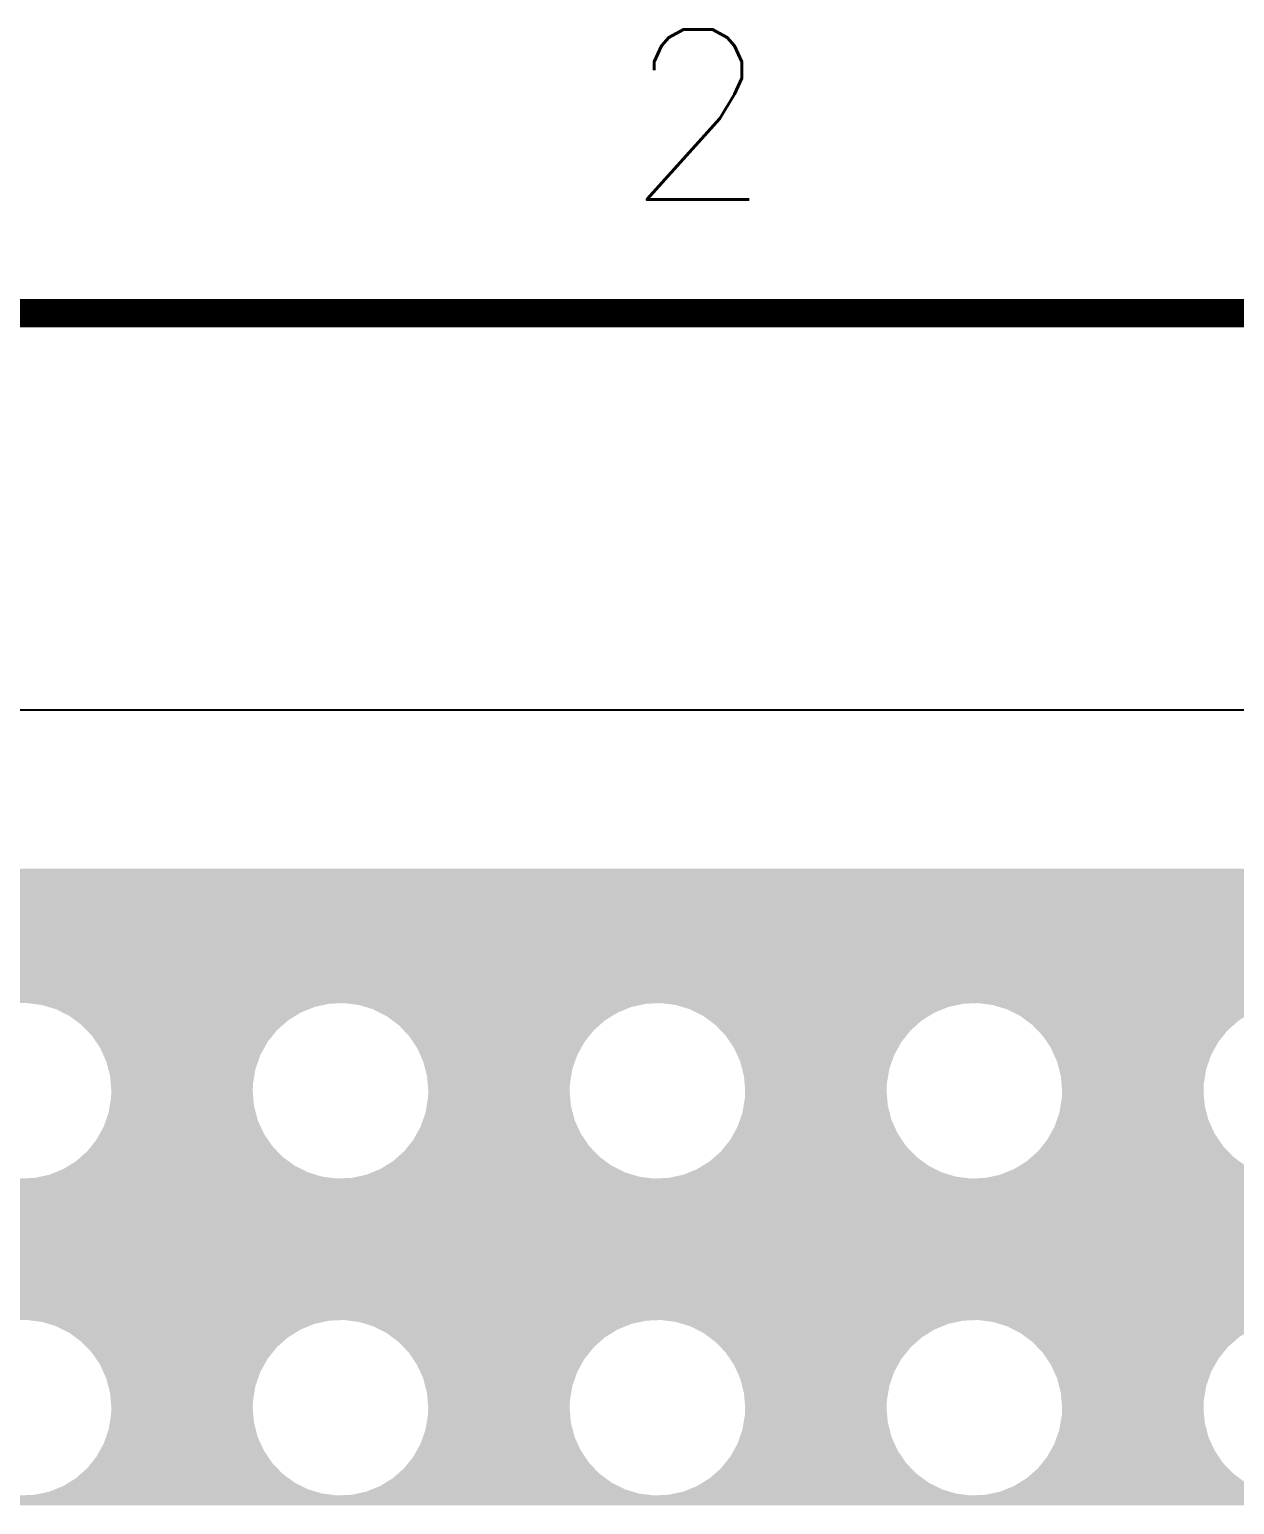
# Model space of a CAD drawing. Extents: x 295 to 953, y 10 to 290.
# Drawn here: x 553.32 to 574.56, y 263.99 to 290 of the extents above; entities that cross this region are included whole.
import ezdxf
from ezdxf.enums import TextEntityAlignment as Align

# ---------------------------------------------------------------- set-up
doc = ezdxf.new("R2010")
doc.units = 0
doc.header["$LTSCALE"] = 5
doc.header["$MEASUREMENT"] = 0
doc.layers.get('0').update_dxf_attribs({"linetype": 'CONTINUOUS', "lineweight": 25})
for name, color, linetype in [('GND1', 7, 'CONTINUOUS'), ('문자', 4, 'CONTINUOUS'), ('테두리', 3, 'CONTINUOUS')]:
    doc.layers.add(name, color=color, linetype=linetype)
doc.styles.get("Standard").update_dxf_attribs({"font": 'simplex.shx'})

# ---------------------------------------------------------------- blocks, each defined once
blk = doc.blocks.new('C')
at = {"layer": '테두리', "const_width": 0.5}
blk.add_lwpolyline([(15, 285), (15, 15), (405, 15), (405, 285), (15, 285)], dxfattribs=at)
at = {"layer": '문자'}
blk.add_text('2', height=3, dxfattribs=at).set_placement((88.125, 288.5), align=Align.MIDDLE)

msp = doc.modelspace()

# ---------------------------------------------------------------- linework, layer by layer
at = {"layer": 'GND1'}
msp.add_line((845.877, 277.997), (529.077, 277.997), dxfattribs=at)
for points in [[(528.448, 275.149), (528.758, 275.187), (846.501, 275.149), (846.191, 275.187)], [(528.758, 275.187), (528.76, 275.188), (846.191, 275.187), (846.19, 275.188)], [(528.761, 275.188), (529.133, 275.203), (846.19, 275.188), (845.821, 275.203)], [(529.133, 275.203), (529.134, 275.203), (845.821, 275.203), (845.82, 275.203)], [(527.54, 274.88), (527.832, 274.992), (847.409, 274.88), (847.117, 274.992)], [(527.832, 274.992), (527.833, 274.992), (847.117, 274.992), (847.116, 274.992)], [(527.833, 274.993), (528.144, 275.085), (847.115, 274.993), (846.805, 275.085)], [(527.833, 274.992), (527.833, 274.993), (847.116, 274.992), (847.115, 274.993)], [(528.144, 275.085), (528.145, 275.085), (846.805, 275.085), (846.804, 275.085)], [(528.145, 275.085), (528.447, 275.149), (846.804, 275.085), (846.502, 275.149)], [(528.447, 275.149), (528.447, 275.149), (846.502, 275.149), (846.501, 275.149)], [(527.001, 274.586), (527.262, 274.744), (847.952, 274.586), (847.688, 274.744)], [(527.262, 274.744), (527.263, 274.744), (847.688, 274.744), (847.687, 274.744)], [(527.263, 274.744), (527.267, 274.747), (847.687, 274.744), (847.682, 274.747)], [(527.267, 274.747), (527.268, 274.747), (847.682, 274.747), (847.681, 274.747)], [(527.268, 274.747), (527.539, 274.879), (847.681, 274.747), (847.41, 274.879)], [(527.539, 274.879), (527.54, 274.88), (847.41, 274.879), (847.409, 274.88)], [(526.576, 274.261), (526.739, 274.399), (848.372, 274.261), (848.21, 274.399)], [(526.739, 274.4), (526.747, 274.405), (848.209, 274.4), (848.203, 274.405)], [(526.739, 274.399), (526.739, 274.4), (848.21, 274.399), (848.209, 274.4)], [(526.747, 274.405), (526.748, 274.406), (848.203, 274.405), (848.203, 274.406)], [(526.748, 274.406), (527, 274.586), (848.203, 274.406), (847.953, 274.586)], [(527, 274.586), (527.001, 274.586), (847.953, 274.586), (847.952, 274.586)], [(526.416, 274.111), (526.449, 274.145), (690.325, 274.111), (690.378, 274.145)], [(526.449, 274.145), (526.478, 274.174), (690.378, 274.145), (690.434, 274.174)], [(526.478, 274.174), (526.503, 274.198), (690.434, 274.174), (690.489, 274.198)], [(526.503, 274.198), (526.504, 274.199), (690.49, 274.198), (690.491, 274.199)], [(526.503, 274.198), (526.503, 274.198), (690.489, 274.198), (690.49, 274.198)], [(526.504, 274.199), (526.528, 274.22), (690.491, 274.199), (690.55, 274.22)], [(526.528, 274.22), (526.548, 274.237), (690.55, 274.22), (690.611, 274.237)], [(526.548, 274.237), (526.563, 274.249), (690.611, 274.237), (690.672, 274.249)], [(526.563, 274.249), (526.572, 274.257), (690.672, 274.249), (690.734, 274.257)], [(526.572, 274.257), (526.576, 274.261), (690.734, 274.257), (690.797, 274.261)], [(526.166, 273.84), (526.21, 273.892), (690.065, 273.84), (690.1, 273.892)], [(526.21, 273.892), (526.249, 273.939), (848.741, 273.892), (848.701, 273.939)], [(526.249, 273.939), (526.282, 273.977), (690.464, 273.939), (690.425, 273.977)], [(526.282, 273.978), (526.402, 274.098), (690.425, 273.978), (690.305, 274.098)], [(526.282, 273.977), (526.282, 273.978), (690.425, 273.977), (690.425, 273.978)], [(526.402, 274.098), (526.416, 274.111), (690.305, 274.098), (690.325, 274.111)], [(525.988, 273.61), (526.031, 273.67), (689.966, 273.61), (689.985, 273.67)], [(526.031, 273.67), (526.073, 273.728), (689.985, 273.67), (690.007, 273.728)], [(526.073, 273.728), (526.074, 273.73), (690.007, 273.728), (690.008, 273.73)], [(526.075, 273.73), (526.121, 273.785), (690.008, 273.73), (690.034, 273.785)], [(526.121, 273.785), (526.166, 273.84), (690.034, 273.785), (690.065, 273.84)], [(525.75, 273.24), (525.845, 273.399), (642.267, 273.24), (642.109, 273.399)], [(525.845, 273.399), (525.853, 273.413), (642.109, 273.399), (642.128, 273.413)], [(525.853, 273.413), (525.873, 273.446), (642.128, 273.413), (642.182, 273.446)], [(525.873, 273.446), (525.888, 273.472), (642.182, 273.446), (642.231, 273.472)], [(525.888, 273.472), (525.89, 273.475), (642.231, 273.472), (642.237, 273.475)], [(525.89, 273.475), (525.909, 273.5), (642.237, 273.475), (642.295, 273.5)], [(525.909, 273.5), (525.924, 273.522), (642.295, 273.5), (642.354, 273.522)], [(525.924, 273.522), (525.936, 273.538), (642.354, 273.522), (642.414, 273.538)], [(525.936, 273.538), (525.945, 273.551), (642.414, 273.538), (642.475, 273.551)], [(525.945, 273.551), (525.951, 273.559), (642.475, 273.551), (642.538, 273.559)], [(525.951, 273.559), (525.953, 273.562), (642.538, 273.559), (642.6, 273.562)], [(525.953, 273.562), (525.988, 273.61), (689.955, 273.562), (689.966, 273.61)], [(525.67, 273.084), (525.674, 273.091), (627.729, 273.084), (628.25, 273.091)], [(525.674, 273.091), (525.698, 273.141), (641.84, 273.091), (641.868, 273.141)], [(525.698, 273.141), (525.724, 273.194), (641.868, 273.141), (641.903, 273.194)], [(525.724, 273.194), (525.731, 273.207), (689.957, 273.194), (689.954, 273.207)], [(525.731, 273.208), (525.748, 273.237), (689.954, 273.208), (689.948, 273.237)], [(525.731, 273.207), (525.731, 273.208), (689.954, 273.207), (689.954, 273.208)], [(525.748, 273.237), (525.75, 273.24), (689.948, 273.237), (689.947, 273.24)], [(525.555, 272.832), (525.589, 272.917), (626.324, 272.832), (626.628, 272.917)], [(525.589, 272.917), (525.598, 272.936), (626.63, 272.917), (626.697, 272.936)], [(525.589, 272.917), (525.589, 272.917), (626.628, 272.917), (626.63, 272.917)], [(525.598, 272.936), (525.645, 273.032), (626.697, 272.936), (627.209, 273.032)], [(525.645, 273.032), (525.67, 273.084), (627.209, 273.032), (627.729, 273.084)], [(553.366, 272.821), (553.275, 272.832), (558.6, 272.821), (558.863, 272.832)], [(558.954, 272.821), (558.863, 272.832), (564.188, 272.821), (564.451, 272.832)], [(564.542, 272.821), (564.451, 272.832), (569.776, 272.821), (570.039, 272.832)], [(570.13, 272.821), (570.039, 272.832), (575.364, 272.821), (575.627, 272.832)], [(553.535, 272.799), (553.366, 272.821), (558.502, 272.799), (558.6, 272.821)], [(553.649, 272.765), (553.535, 272.799), (558.343, 272.765), (558.502, 272.799)], [(553.787, 272.723), (553.649, 272.765), (558.239, 272.723), (558.343, 272.765)], [(553.899, 272.666), (553.787, 272.723), (558.1, 272.666), (558.239, 272.723)], [(554.022, 272.605), (553.899, 272.666), (558, 272.605), (558.1, 272.666)], [(554.125, 272.528), (554.022, 272.605), (557.876, 272.528), (558, 272.605)], [(559.123, 272.799), (558.954, 272.821), (564.09, 272.799), (564.188, 272.821)], [(559.237, 272.765), (559.123, 272.799), (563.931, 272.765), (564.09, 272.799)], [(559.375, 272.723), (559.237, 272.765), (563.827, 272.723), (563.931, 272.765)], [(559.487, 272.666), (559.375, 272.723), (563.688, 272.666), (563.827, 272.723)], [(559.61, 272.605), (559.487, 272.666), (563.588, 272.605), (563.688, 272.666)], [(559.713, 272.528), (559.61, 272.605), (563.464, 272.528), (563.588, 272.605)], [(564.711, 272.799), (564.542, 272.821), (569.678, 272.799), (569.776, 272.821)], [(564.825, 272.765), (564.711, 272.799), (569.519, 272.765), (569.678, 272.799)], [(564.963, 272.723), (564.825, 272.765), (569.415, 272.723), (569.519, 272.765)], [(565.075, 272.666), (564.963, 272.723), (569.276, 272.666), (569.415, 272.723)], [(565.198, 272.605), (565.075, 272.666), (569.176, 272.605), (569.276, 272.666)], [(565.301, 272.528), (565.198, 272.605), (569.052, 272.528), (569.176, 272.605)], [(570.299, 272.799), (570.13, 272.821), (575.266, 272.799), (575.364, 272.821)], [(570.413, 272.765), (570.299, 272.799), (575.107, 272.765), (575.266, 272.799)], [(570.551, 272.723), (570.413, 272.765), (575.003, 272.723), (575.107, 272.765)], [(570.663, 272.666), (570.551, 272.723), (574.864, 272.666), (575.003, 272.723)], [(570.786, 272.605), (570.663, 272.666), (574.764, 272.605), (574.864, 272.666)], [(570.889, 272.528), (570.786, 272.605), (574.64, 272.528), (574.764, 272.605)], [(554.233, 272.448), (554.125, 272.528), (557.786, 272.448), (557.876, 272.528)], [(554.324, 272.354), (554.233, 272.448), (557.679, 272.354), (557.786, 272.448)], [(554.415, 272.259), (554.324, 272.354), (557.603, 272.259), (557.679, 272.354)], [(559.821, 272.448), (559.713, 272.528), (563.374, 272.448), (563.464, 272.528)], [(559.912, 272.354), (559.821, 272.448), (563.267, 272.354), (563.374, 272.448)], [(560.003, 272.259), (559.912, 272.354), (563.191, 272.259), (563.267, 272.354)], [(565.409, 272.448), (565.301, 272.528), (568.962, 272.448), (569.052, 272.528)], [(565.5, 272.354), (565.409, 272.448), (568.855, 272.354), (568.962, 272.448)], [(565.591, 272.259), (565.5, 272.354), (568.779, 272.259), (568.855, 272.354)], [(570.997, 272.448), (570.889, 272.528), (574.55, 272.448), (574.64, 272.528)], [(571.088, 272.354), (570.997, 272.448), (574.443, 272.354), (574.55, 272.448)], [(571.179, 272.259), (571.088, 272.354), (574.367, 272.259), (574.443, 272.354)], [(554.49, 272.149), (554.415, 272.259), (557.515, 272.149), (557.603, 272.259)], [(554.562, 272.041), (554.49, 272.149), (557.455, 272.041), (557.515, 272.149)], [(560.078, 272.149), (560.003, 272.259), (563.103, 272.149), (563.191, 272.259)], [(560.15, 272.041), (560.078, 272.149), (563.043, 272.041), (563.103, 272.149)], [(565.666, 272.149), (565.591, 272.259), (568.691, 272.149), (568.779, 272.259)], [(565.738, 272.041), (565.666, 272.149), (568.631, 272.041), (568.691, 272.149)], [(571.254, 272.149), (571.179, 272.259), (574.279, 272.149), (574.367, 272.259)], [(571.326, 272.041), (571.254, 272.149), (574.219, 272.041), (574.279, 272.149)], [(554.618, 271.919), (554.562, 272.041), (557.387, 271.919), (557.455, 272.041)], [(554.671, 271.802), (554.618, 271.919), (557.346, 271.802), (557.387, 271.919)], [(554.705, 271.671), (554.671, 271.802), (557.3, 271.671), (557.346, 271.802)], [(560.206, 271.919), (560.15, 272.041), (562.975, 271.919), (563.043, 272.041)], [(560.259, 271.802), (560.206, 271.919), (562.934, 271.802), (562.975, 271.919)], [(560.293, 271.671), (560.259, 271.802), (562.888, 271.671), (562.934, 271.802)], [(565.794, 271.919), (565.738, 272.041), (568.563, 271.919), (568.631, 272.041)], [(565.847, 271.802), (565.794, 271.919), (568.522, 271.802), (568.563, 271.919)], [(565.881, 271.671), (565.847, 271.802), (568.476, 271.671), (568.522, 271.802)], [(571.382, 271.919), (571.326, 272.041), (574.151, 271.919), (574.219, 272.041)], [(571.435, 271.802), (571.382, 271.919), (574.11, 271.802), (574.151, 271.919)], [(571.469, 271.671), (571.435, 271.802), (574.064, 271.671), (574.11, 271.802)], [(554.737, 271.547), (554.705, 271.671), (557.28, 271.547), (557.3, 271.671)], [(554.749, 271.412), (554.737, 271.547), (557.257, 271.412), (557.28, 271.547)], [(560.325, 271.547), (560.293, 271.671), (562.868, 271.547), (562.888, 271.671)], [(560.337, 271.412), (560.325, 271.547), (562.845, 271.412), (562.868, 271.547)], [(565.913, 271.547), (565.881, 271.671), (568.456, 271.547), (568.476, 271.671)], [(565.925, 271.412), (565.913, 271.547), (568.433, 271.412), (568.456, 271.547)], [(571.501, 271.547), (571.469, 271.671), (574.044, 271.547), (574.064, 271.671)], [(571.513, 271.412), (571.501, 271.547), (574.021, 271.412), (574.044, 271.547)], [(554.759, 271.286), (554.749, 271.412), (557.252, 271.286), (557.257, 271.412)], [(554.754, 271.159), (554.759, 271.286), (557.262, 271.159), (557.252, 271.286)], [(560.347, 271.286), (560.337, 271.412), (562.84, 271.286), (562.845, 271.412)], [(560.342, 271.159), (560.347, 271.286), (562.85, 271.159), (562.84, 271.286)], [(565.935, 271.286), (565.925, 271.412), (568.428, 271.286), (568.433, 271.412)], [(565.93, 271.159), (565.935, 271.286), (568.438, 271.159), (568.428, 271.286)], [(571.523, 271.286), (571.513, 271.412), (574.016, 271.286), (574.021, 271.412)], [(571.518, 271.159), (571.523, 271.286), (574.026, 271.159), (574.016, 271.286)], [(554.711, 270.9), (554.731, 271.024), (557.306, 270.9), (557.274, 271.024)], [(554.731, 271.024), (554.754, 271.159), (557.274, 271.024), (557.262, 271.159)], [(560.299, 270.9), (560.319, 271.024), (562.894, 270.9), (562.862, 271.024)], [(560.319, 271.024), (560.342, 271.159), (562.862, 271.024), (562.85, 271.159)], [(565.887, 270.9), (565.907, 271.024), (568.482, 270.9), (568.45, 271.024)], [(565.907, 271.024), (565.93, 271.159), (568.45, 271.024), (568.438, 271.159)], [(571.475, 270.9), (571.495, 271.024), (574.07, 270.9), (574.038, 271.024)], [(571.495, 271.024), (571.518, 271.159), (574.038, 271.024), (574.026, 271.159)], [(554.624, 270.652), (554.665, 270.769), (557.393, 270.652), (557.34, 270.769)], [(554.665, 270.769), (554.711, 270.9), (557.34, 270.769), (557.306, 270.9)], [(560.212, 270.652), (560.253, 270.769), (562.981, 270.652), (562.928, 270.769)], [(560.253, 270.769), (560.299, 270.9), (562.928, 270.769), (562.894, 270.9)], [(565.8, 270.652), (565.841, 270.769), (568.569, 270.652), (568.516, 270.769)], [(565.841, 270.769), (565.887, 270.9), (568.516, 270.769), (568.482, 270.9)], [(571.388, 270.652), (571.429, 270.769), (574.157, 270.652), (574.104, 270.769)], [(571.429, 270.769), (571.475, 270.9), (574.104, 270.769), (574.07, 270.9)], [(554.496, 270.422), (554.556, 270.53), (557.522, 270.422), (557.449, 270.53)], [(554.556, 270.53), (554.624, 270.652), (557.449, 270.53), (557.393, 270.652)], [(560.084, 270.422), (560.144, 270.53), (563.11, 270.422), (563.037, 270.53)], [(560.144, 270.53), (560.212, 270.652), (563.037, 270.53), (562.981, 270.652)], [(565.672, 270.422), (565.732, 270.53), (568.698, 270.422), (568.625, 270.53)], [(565.732, 270.53), (565.8, 270.652), (568.625, 270.53), (568.569, 270.652)], [(571.26, 270.422), (571.32, 270.53), (574.286, 270.422), (574.213, 270.53)], [(571.32, 270.53), (571.388, 270.652), (574.213, 270.53), (574.157, 270.652)], [(554.332, 270.217), (554.408, 270.312), (557.687, 270.217), (557.596, 270.312)], [(554.408, 270.312), (554.496, 270.422), (557.596, 270.312), (557.522, 270.422)], [(559.92, 270.217), (559.996, 270.312), (563.275, 270.217), (563.184, 270.312)], [(559.996, 270.312), (560.084, 270.422), (563.184, 270.312), (563.11, 270.422)], [(565.508, 270.217), (565.584, 270.312), (568.863, 270.217), (568.772, 270.312)], [(565.584, 270.312), (565.672, 270.422), (568.772, 270.312), (568.698, 270.422)], [(571.096, 270.217), (571.172, 270.312), (574.451, 270.217), (574.36, 270.312)], [(571.172, 270.312), (571.26, 270.422), (574.36, 270.312), (574.286, 270.422)], [(554.011, 269.967), (554.135, 270.043), (557.989, 269.967), (557.886, 270.043)], [(554.135, 270.043), (554.225, 270.123), (557.886, 270.043), (557.778, 270.123)], [(554.225, 270.123), (554.332, 270.217), (557.778, 270.123), (557.687, 270.217)], [(559.599, 269.967), (559.723, 270.043), (563.577, 269.967), (563.474, 270.043)], [(559.723, 270.043), (559.813, 270.123), (563.474, 270.043), (563.366, 270.123)], [(559.813, 270.123), (559.92, 270.217), (563.366, 270.123), (563.275, 270.217)], [(565.187, 269.967), (565.311, 270.043), (569.165, 269.967), (569.062, 270.043)], [(565.311, 270.043), (565.401, 270.123), (569.062, 270.043), (568.954, 270.123)], [(565.401, 270.123), (565.508, 270.217), (568.954, 270.123), (568.863, 270.217)], [(570.775, 269.967), (570.899, 270.043), (574.753, 269.967), (574.65, 270.043)], [(570.899, 270.043), (570.989, 270.123), (574.65, 270.043), (574.542, 270.123)], [(570.989, 270.123), (571.096, 270.217), (574.542, 270.123), (574.451, 270.217)], [(525.272, 269.376), (525.272, 269.739), (622.463, 269.376), (622.635, 269.739)], [(553.148, 269.739), (553.411, 269.751), (558.736, 269.739), (558.645, 269.751)], [(553.411, 269.751), (553.509, 269.772), (558.645, 269.751), (558.476, 269.772)], [(553.509, 269.772), (553.668, 269.806), (558.476, 269.772), (558.363, 269.806)], [(553.668, 269.806), (553.772, 269.849), (558.363, 269.806), (558.224, 269.849)], [(553.772, 269.849), (553.911, 269.905), (558.224, 269.849), (558.112, 269.905)], [(553.911, 269.905), (554.011, 269.967), (558.112, 269.905), (557.989, 269.967)], [(558.736, 269.739), (558.999, 269.751), (564.324, 269.739), (564.233, 269.751)], [(558.999, 269.751), (559.097, 269.772), (564.233, 269.751), (564.064, 269.772)], [(559.097, 269.772), (559.256, 269.806), (564.064, 269.772), (563.951, 269.806)], [(559.256, 269.806), (559.36, 269.849), (563.951, 269.806), (563.812, 269.849)], [(559.36, 269.849), (559.499, 269.905), (563.812, 269.849), (563.7, 269.905)], [(559.499, 269.905), (559.599, 269.967), (563.7, 269.905), (563.577, 269.967)], [(564.324, 269.739), (564.587, 269.751), (569.912, 269.739), (569.821, 269.751)], [(564.587, 269.751), (564.685, 269.772), (569.821, 269.751), (569.652, 269.772)], [(564.685, 269.772), (564.844, 269.806), (569.652, 269.772), (569.539, 269.806)], [(564.844, 269.806), (564.948, 269.849), (569.539, 269.806), (569.4, 269.849)], [(564.948, 269.849), (565.087, 269.905), (569.4, 269.849), (569.288, 269.905)], [(565.087, 269.905), (565.187, 269.967), (569.288, 269.905), (569.165, 269.967)], [(569.912, 269.739), (570.175, 269.751), (575.5, 269.739), (575.409, 269.751)], [(570.175, 269.751), (570.273, 269.772), (575.409, 269.751), (575.24, 269.772)], [(570.273, 269.772), (570.432, 269.806), (575.24, 269.772), (575.127, 269.806)], [(570.432, 269.806), (570.536, 269.849), (575.127, 269.806), (574.988, 269.849)], [(570.536, 269.849), (570.675, 269.905), (574.988, 269.849), (574.876, 269.905)], [(570.675, 269.905), (570.775, 269.967), (574.876, 269.905), (574.753, 269.967)], [(525.272, 268.887), (525.272, 269.376), (622.28, 268.887), (622.463, 269.376)], [(525.272, 268.384), (525.272, 268.887), (622.14, 268.384), (622.28, 268.887)], [(525.272, 267.872), (525.272, 268.384), (622.043, 267.872), (622.14, 268.384)], [(525.272, 267.352), (525.272, 267.872), (621.99, 267.352), (622.043, 267.872)], [(525.272, 267.244), (525.272, 267.352), (621.987, 267.244), (621.99, 267.352)], [(553.366, 267.233), (553.275, 267.244), (558.6, 267.233), (558.863, 267.244)], [(553.535, 267.211), (553.366, 267.233), (558.502, 267.211), (558.6, 267.233)], [(553.649, 267.177), (553.535, 267.211), (558.343, 267.177), (558.502, 267.211)], [(553.787, 267.135), (553.649, 267.177), (558.239, 267.135), (558.343, 267.177)], [(553.899, 267.078), (553.787, 267.135), (558.1, 267.078), (558.239, 267.135)], [(558.954, 267.233), (558.863, 267.244), (564.188, 267.233), (564.451, 267.244)], [(559.123, 267.211), (558.954, 267.233), (564.09, 267.211), (564.188, 267.233)], [(559.237, 267.177), (559.123, 267.211), (563.931, 267.177), (564.09, 267.211)], [(559.375, 267.135), (559.237, 267.177), (563.827, 267.135), (563.931, 267.177)], [(559.487, 267.078), (559.375, 267.135), (563.688, 267.078), (563.827, 267.135)], [(564.542, 267.233), (564.451, 267.244), (569.776, 267.233), (570.039, 267.244)], [(564.711, 267.211), (564.542, 267.233), (569.678, 267.211), (569.776, 267.233)], [(564.825, 267.177), (564.711, 267.211), (569.519, 267.177), (569.678, 267.211)], [(564.963, 267.135), (564.825, 267.177), (569.415, 267.135), (569.519, 267.177)], [(565.075, 267.078), (564.963, 267.135), (569.276, 267.078), (569.415, 267.135)], [(570.13, 267.233), (570.039, 267.244), (575.364, 267.233), (575.627, 267.244)], [(570.299, 267.211), (570.13, 267.233), (575.266, 267.211), (575.364, 267.233)], [(570.413, 267.177), (570.299, 267.211), (575.107, 267.177), (575.266, 267.211)], [(570.551, 267.135), (570.413, 267.177), (575.003, 267.135), (575.107, 267.177)], [(570.663, 267.078), (570.551, 267.135), (574.864, 267.078), (575.003, 267.135)], [(554.022, 267.017), (553.899, 267.078), (558, 267.017), (558.1, 267.078)], [(554.125, 266.94), (554.022, 267.017), (557.876, 266.94), (558, 267.017)], [(554.233, 266.86), (554.125, 266.94), (557.786, 266.86), (557.876, 266.94)], [(554.324, 266.766), (554.233, 266.86), (557.679, 266.766), (557.786, 266.86)], [(559.61, 267.017), (559.487, 267.078), (563.588, 267.017), (563.688, 267.078)], [(559.713, 266.94), (559.61, 267.017), (563.464, 266.94), (563.588, 267.017)], [(559.821, 266.86), (559.713, 266.94), (563.374, 266.86), (563.464, 266.94)], [(559.912, 266.766), (559.821, 266.86), (563.267, 266.766), (563.374, 266.86)], [(565.198, 267.017), (565.075, 267.078), (569.176, 267.017), (569.276, 267.078)], [(565.301, 266.94), (565.198, 267.017), (569.052, 266.94), (569.176, 267.017)], [(565.409, 266.86), (565.301, 266.94), (568.962, 266.86), (569.052, 266.94)], [(565.5, 266.766), (565.409, 266.86), (568.855, 266.766), (568.962, 266.86)], [(570.786, 267.017), (570.663, 267.078), (574.764, 267.017), (574.864, 267.078)], [(570.889, 266.94), (570.786, 267.017), (574.64, 266.94), (574.764, 267.017)], [(570.997, 266.86), (570.889, 266.94), (574.55, 266.86), (574.64, 266.94)], [(571.088, 266.766), (570.997, 266.86), (574.443, 266.766), (574.55, 266.86)], [(554.415, 266.671), (554.324, 266.766), (557.603, 266.671), (557.679, 266.766)], [(554.49, 266.561), (554.415, 266.671), (557.515, 266.561), (557.603, 266.671)], [(560.003, 266.671), (559.912, 266.766), (563.191, 266.671), (563.267, 266.766)], [(560.078, 266.561), (560.003, 266.671), (563.103, 266.561), (563.191, 266.671)], [(565.591, 266.671), (565.5, 266.766), (568.779, 266.671), (568.855, 266.766)], [(565.666, 266.561), (565.591, 266.671), (568.691, 266.561), (568.779, 266.671)], [(571.179, 266.671), (571.088, 266.766), (574.367, 266.671), (574.443, 266.766)], [(571.254, 266.561), (571.179, 266.671), (574.279, 266.561), (574.367, 266.671)], [(554.562, 266.453), (554.49, 266.561), (557.455, 266.453), (557.515, 266.561)], [(554.618, 266.331), (554.562, 266.453), (557.387, 266.331), (557.455, 266.453)], [(554.671, 266.214), (554.618, 266.331), (557.346, 266.214), (557.387, 266.331)], [(560.15, 266.453), (560.078, 266.561), (563.043, 266.453), (563.103, 266.561)], [(560.206, 266.331), (560.15, 266.453), (562.975, 266.331), (563.043, 266.453)], [(560.259, 266.214), (560.206, 266.331), (562.934, 266.214), (562.975, 266.331)], [(565.738, 266.453), (565.666, 266.561), (568.631, 266.453), (568.691, 266.561)], [(565.794, 266.331), (565.738, 266.453), (568.563, 266.331), (568.631, 266.453)], [(565.847, 266.214), (565.794, 266.331), (568.522, 266.214), (568.563, 266.331)], [(571.326, 266.453), (571.254, 266.561), (574.219, 266.453), (574.279, 266.561)], [(571.382, 266.331), (571.326, 266.453), (574.151, 266.331), (574.219, 266.453)], [(571.435, 266.214), (571.382, 266.331), (574.11, 266.214), (574.151, 266.331)], [(554.705, 266.083), (554.671, 266.214), (557.3, 266.083), (557.346, 266.214)], [(554.737, 265.959), (554.705, 266.083), (557.28, 265.959), (557.3, 266.083)], [(560.293, 266.083), (560.259, 266.214), (562.888, 266.083), (562.934, 266.214)], [(560.325, 265.959), (560.293, 266.083), (562.868, 265.959), (562.888, 266.083)], [(565.881, 266.083), (565.847, 266.214), (568.476, 266.083), (568.522, 266.214)], [(565.913, 265.959), (565.881, 266.083), (568.456, 265.959), (568.476, 266.083)], [(571.469, 266.083), (571.435, 266.214), (574.064, 266.083), (574.11, 266.214)], [(571.501, 265.959), (571.469, 266.083), (574.044, 265.959), (574.064, 266.083)], [(554.749, 265.824), (554.737, 265.959), (557.257, 265.824), (557.28, 265.959)], [(554.759, 265.698), (554.749, 265.824), (557.252, 265.698), (557.257, 265.824)], [(560.337, 265.824), (560.325, 265.959), (562.845, 265.824), (562.868, 265.959)], [(560.347, 265.698), (560.337, 265.824), (562.84, 265.698), (562.845, 265.824)], [(565.925, 265.824), (565.913, 265.959), (568.433, 265.824), (568.456, 265.959)], [(565.935, 265.698), (565.925, 265.824), (568.428, 265.698), (568.433, 265.824)], [(571.513, 265.824), (571.501, 265.959), (574.021, 265.824), (574.044, 265.959)], [(571.523, 265.698), (571.513, 265.824), (574.016, 265.698), (574.021, 265.824)], [(554.731, 265.436), (554.754, 265.571), (557.274, 265.436), (557.262, 265.571)], [(554.754, 265.571), (554.759, 265.698), (557.262, 265.571), (557.252, 265.698)], [(560.319, 265.436), (560.342, 265.571), (562.862, 265.436), (562.85, 265.571)], [(560.342, 265.571), (560.347, 265.698), (562.85, 265.571), (562.84, 265.698)], [(565.907, 265.436), (565.93, 265.571), (568.45, 265.436), (568.438, 265.571)], [(565.93, 265.571), (565.935, 265.698), (568.438, 265.571), (568.428, 265.698)], [(571.495, 265.436), (571.518, 265.571), (574.038, 265.436), (574.026, 265.571)], [(571.518, 265.571), (571.523, 265.698), (574.026, 265.571), (574.016, 265.698)], [(554.665, 265.181), (554.711, 265.312), (557.34, 265.181), (557.306, 265.312)], [(554.711, 265.312), (554.731, 265.436), (557.306, 265.312), (557.274, 265.436)], [(560.253, 265.181), (560.299, 265.312), (562.928, 265.181), (562.894, 265.312)], [(560.299, 265.312), (560.319, 265.436), (562.894, 265.312), (562.862, 265.436)], [(565.841, 265.181), (565.887, 265.312), (568.516, 265.181), (568.482, 265.312)], [(565.887, 265.312), (565.907, 265.436), (568.482, 265.312), (568.45, 265.436)], [(571.429, 265.181), (571.475, 265.312), (574.104, 265.181), (574.07, 265.312)], [(571.475, 265.312), (571.495, 265.436), (574.07, 265.312), (574.038, 265.436)], [(554.556, 264.942), (554.624, 265.064), (557.449, 264.942), (557.393, 265.064)], [(554.624, 265.064), (554.665, 265.181), (557.393, 265.064), (557.34, 265.181)], [(560.144, 264.942), (560.212, 265.064), (563.037, 264.942), (562.981, 265.064)], [(560.212, 265.064), (560.253, 265.181), (562.981, 265.064), (562.928, 265.181)], [(565.732, 264.942), (565.8, 265.064), (568.625, 264.942), (568.569, 265.064)], [(565.8, 265.064), (565.841, 265.181), (568.569, 265.064), (568.516, 265.181)], [(571.32, 264.942), (571.388, 265.064), (574.213, 264.942), (574.157, 265.064)], [(571.388, 265.064), (571.429, 265.181), (574.157, 265.064), (574.104, 265.181)], [(554.408, 264.724), (554.496, 264.834), (557.596, 264.724), (557.522, 264.834)], [(554.496, 264.834), (554.556, 264.942), (557.522, 264.834), (557.449, 264.942)], [(559.996, 264.724), (560.084, 264.834), (563.184, 264.724), (563.11, 264.834)], [(560.084, 264.834), (560.144, 264.942), (563.11, 264.834), (563.037, 264.942)], [(565.584, 264.724), (565.672, 264.834), (568.772, 264.724), (568.698, 264.834)], [(565.672, 264.834), (565.732, 264.942), (568.698, 264.834), (568.625, 264.942)], [(571.172, 264.724), (571.26, 264.834), (574.36, 264.724), (574.286, 264.834)], [(571.26, 264.834), (571.32, 264.942), (574.286, 264.834), (574.213, 264.942)], [(554.135, 264.455), (554.225, 264.535), (557.886, 264.455), (557.778, 264.535)], [(554.225, 264.535), (554.332, 264.629), (557.778, 264.535), (557.687, 264.629)], [(554.332, 264.629), (554.408, 264.724), (557.687, 264.629), (557.596, 264.724)], [(559.723, 264.455), (559.813, 264.535), (563.474, 264.455), (563.366, 264.535)], [(559.813, 264.535), (559.92, 264.629), (563.366, 264.535), (563.275, 264.629)], [(559.92, 264.629), (559.996, 264.724), (563.275, 264.629), (563.184, 264.724)], [(565.311, 264.455), (565.401, 264.535), (569.062, 264.455), (568.954, 264.535)], [(565.401, 264.535), (565.508, 264.629), (568.954, 264.535), (568.863, 264.629)], [(565.508, 264.629), (565.584, 264.724), (568.863, 264.629), (568.772, 264.724)], [(570.899, 264.455), (570.989, 264.535), (574.65, 264.455), (574.542, 264.535)], [(570.989, 264.535), (571.096, 264.629), (574.542, 264.535), (574.451, 264.629)], [(571.096, 264.629), (571.172, 264.724), (574.451, 264.629), (574.36, 264.724)], [(553.668, 264.218), (553.772, 264.261), (558.363, 264.218), (558.224, 264.261)], [(553.772, 264.261), (553.911, 264.317), (558.224, 264.261), (558.112, 264.317)], [(553.911, 264.317), (554.011, 264.379), (558.112, 264.317), (557.989, 264.379)], [(554.011, 264.379), (554.135, 264.455), (557.989, 264.379), (557.886, 264.455)], [(559.256, 264.218), (559.36, 264.261), (563.951, 264.218), (563.812, 264.261)], [(559.36, 264.261), (559.499, 264.317), (563.812, 264.261), (563.7, 264.317)], [(559.499, 264.317), (559.599, 264.379), (563.7, 264.317), (563.577, 264.379)], [(559.599, 264.379), (559.723, 264.455), (563.577, 264.379), (563.474, 264.455)], [(564.844, 264.218), (564.948, 264.261), (569.539, 264.218), (569.4, 264.261)], [(564.948, 264.261), (565.087, 264.317), (569.4, 264.261), (569.288, 264.317)], [(565.087, 264.317), (565.187, 264.379), (569.288, 264.317), (569.165, 264.379)], [(565.187, 264.379), (565.311, 264.455), (569.165, 264.379), (569.062, 264.455)], [(570.432, 264.218), (570.536, 264.261), (575.127, 264.218), (574.988, 264.261)], [(570.536, 264.261), (570.675, 264.317), (574.988, 264.261), (574.876, 264.317)], [(570.675, 264.317), (570.775, 264.379), (574.876, 264.317), (574.753, 264.379)], [(570.775, 264.379), (570.899, 264.455), (574.753, 264.379), (574.65, 264.455)], [(543.927, 264.126), (543.86, 264.151), (622.705, 264.126), (622.693, 264.151)], [(543.997, 264.095), (543.927, 264.126), (622.721, 264.095), (622.705, 264.126)], [(544.066, 264.06), (543.997, 264.095), (622.739, 264.06), (622.721, 264.095)], [(544.132, 264.022), (544.066, 264.06), (622.758, 264.022), (622.739, 264.06)], [(544.159, 264.004), (544.132, 264.022), (622.768, 264.004), (622.758, 264.022)], [(544.196, 263.979), (544.159, 264.004), (622.783, 263.979), (622.768, 264.004)], [(553.148, 264.151), (553.411, 264.163), (558.736, 264.151), (558.645, 264.163)], [(553.411, 264.163), (553.509, 264.184), (558.645, 264.163), (558.476, 264.184)], [(553.509, 264.184), (553.668, 264.218), (558.476, 264.184), (558.363, 264.218)], [(558.736, 264.151), (558.999, 264.163), (564.324, 264.151), (564.233, 264.163)], [(558.999, 264.163), (559.097, 264.184), (564.233, 264.163), (564.064, 264.184)], [(559.097, 264.184), (559.256, 264.218), (564.064, 264.184), (563.951, 264.218)], [(564.324, 264.151), (564.587, 264.163), (569.912, 264.151), (569.821, 264.163)], [(564.587, 264.163), (564.685, 264.184), (569.821, 264.163), (569.652, 264.184)], [(564.685, 264.184), (564.844, 264.218), (569.652, 264.184), (569.539, 264.218)], [(569.912, 264.151), (570.175, 264.163), (575.5, 264.151), (575.409, 264.163)], [(570.175, 264.163), (570.273, 264.184), (575.409, 264.163), (575.24, 264.184)], [(570.273, 264.184), (570.432, 264.218), (575.24, 264.184), (575.127, 264.218)]]:
    msp.add_solid(points, dxfattribs=at)

# ---------------------------------------------------------------- block references
msp.add_blockref('C', (476.978, 0))

doc.saveas('drawing.dxf')
